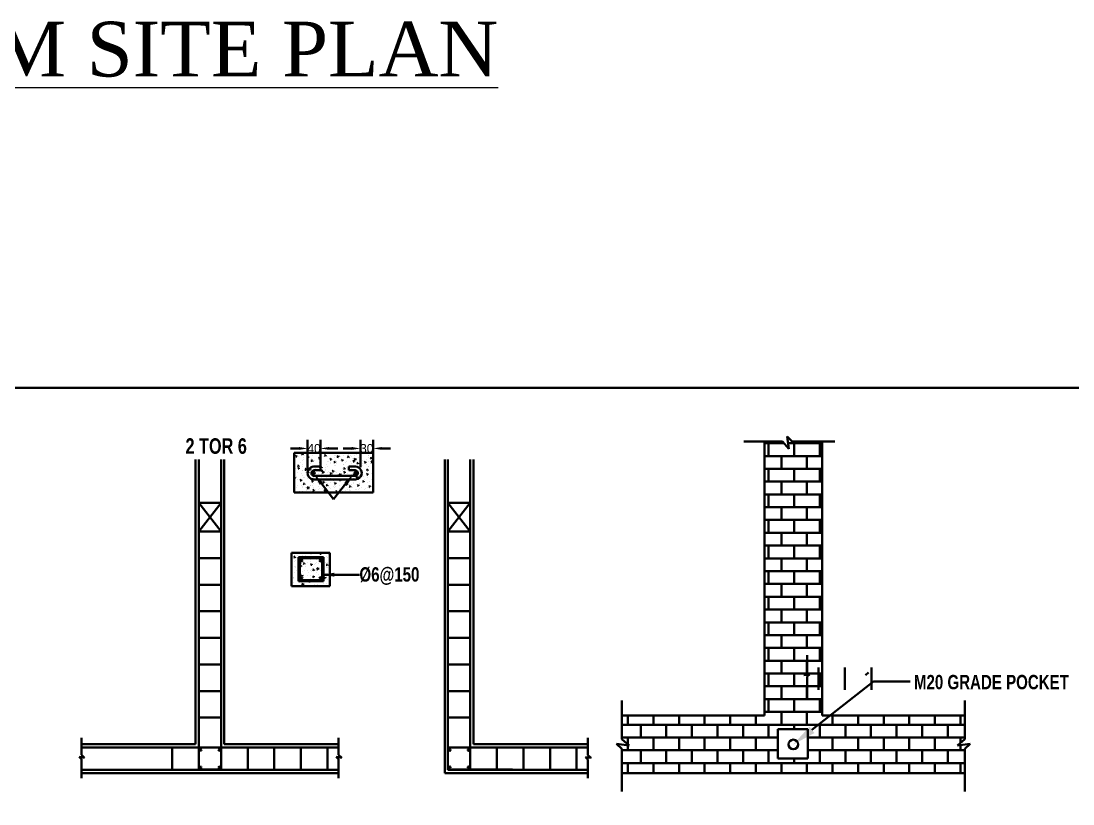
# Model space of a CAD drawing. Header units: metres. Extents: x 3592 to 3825, y 373 to 546.
# Drawn here: x 3645.38 to 3660.73, y 464.42 to 475.85 of the extents above; entities that cross this region are included whole.
import ezdxf

# ---------------------------------------------------------------- set-up
doc = ezdxf.new("R2010")
doc.units = ezdxf.units.M
doc.styles.add('ANAND', font='times.ttf')
doc.styles.get("Standard").update_dxf_attribs({"font": 'arial.ttf'})
doc.styles.add('t8', font='arialbd.ttf')

# ---------------------------------------------------------------- blocks, each defined once
blk = doc.blocks.new('RGHG')
at = {"color": 0, "lineweight": 40}
for p, q in [((286394.95, 37308.01), (286394.29, 37312.8)), ((286394.29, 37312.8), (286396.25, 37310.79)), ((286207.27, 37308.17), (286203.96, 37308.17)), ((286210.58, 37299.93), (286210.58, 37311.48)), ((286215.49, 37300.94), (286215.49, 37311.48)), ((286218.8, 37308.17), (286222.1, 37308.17)), ((286227.47, 37308.17), (286224.16, 37308.17)), ((286230.78, 37300.94), (286230.78, 37311.48)), ((286235.69, 37299.93), (286235.69, 37311.48)), ((286239, 37308.17), (286242.3, 37308.17)), ((286377.72, 37310.79), (286392.55, 37310.79)), ((286385.64, 37310.79), (286385.64, 37205.82)), ((286385.64, 37310.17), (286393.09, 37310.17)), ((286387.19, 37305.27), (286387.19, 37310.17)), ((286392.09, 37310.17), (286392.09, 37310.79)), ((286392.55, 37310.79), (286394.95, 37308.01)), ((286394.65, 37310.17), (286407.69, 37310.17)), ((286396.25, 37310.79), (286412.62, 37310.79)), ((286396.99, 37305.27), (286396.99, 37310.17)), ((286401.89, 37310.17), (286401.89, 37310.79)), ((286406.79, 37305.27), (286406.79, 37310.17)), ((286407.69, 37310.79), (286407.69, 37205.82)), ((286205.42, 37291.32), (286205.42, 37306.52)), ((286205.42, 37306.52), (286235.69, 37306.52)), ((286205.45, 37304.81), (286205.45, 37304.81)), ((286205.77, 37305.54), (286205.77, 37305.54)), ((286206.05, 37305.08), (286206.34, 37305.43)), ((286206.05, 37305.08), (286206.41, 37305.05)), ((286206.41, 37305.02), (286206.34, 37305.4)), ((286206.99, 37305.01), (286206.99, 37305.01)), ((286207.89, 37305.99), (286207.89, 37305.99)), ((286208.3, 37305.93), (286208.73, 37306.09)), ((286208.3, 37305.93), (286208.6, 37305.72)), ((286208.6, 37305.7), (286208.73, 37306.07)), ((286208.91, 37305.97), (286208.91, 37305.97)), ((286208.95, 37304.74), (286208.95, 37304.74)), ((286209.31, 37305.31), (286209.31, 37305.31)), ((286210.44, 37304.69), (286210.74, 37305.05)), ((286210.44, 37304.69), (286210.81, 37304.66)), ((286210.81, 37304.63), (286210.74, 37305.02)), ((286211.93, 37304.32), (286211.93, 37304.32)), ((286212.53, 37305.36), (286212.53, 37305.36)), ((286214.84, 37304.31), (286215.13, 37304.66)), ((286214.84, 37304.31), (286215.2, 37304.28)), ((286215.12, 37304.78), (286215.12, 37304.78)), ((286215.2, 37304.25), (286215.13, 37304.63)), ((286216.41, 37306.4), (286216.41, 37306.4)), ((286217.03, 37306.33), (286217.03, 37306.33)), ((286217.1, 37305.44), (286217.53, 37305.6)), ((286217.1, 37305.44), (286217.4, 37305.23)), ((286217.4, 37305.2), (286217.53, 37305.57)), ((286217.7, 37305.57), (286217.7, 37305.57)), ((286218.26, 37305.21), (286218.26, 37305.21)), ((286219.23, 37303.92), (286219.52, 37304.28)), ((286219.29, 37304.42), (286219.29, 37304.42)), ((286219.6, 37303.86), (286219.52, 37304.25)), ((286219.68, 37306.26), (286219.68, 37306.26)), ((286220.82, 37304.63), (286220.82, 37304.63)), ((286220.97, 37305.43), (286220.97, 37305.43)), ((286221.35, 37305.61), (286221.35, 37305.61)), ((286221.86, 37304.9), (286222.33, 37305.39)), ((286221.86, 37304.9), (286222.4, 37304.81)), ((286222.4, 37304.79), (286222.33, 37305.37)), ((286222.95, 37306.12), (286222.95, 37306.12)), ((286223.14, 37304.93), (286223.14, 37304.93)), ((286224.24, 37305.3), (286224.24, 37305.3)), ((286224.54, 37306.06), (286224.54, 37306.06)), ((286225.9, 37304.95), (286226.33, 37305.11)), ((286225.9, 37304.95), (286226.21, 37304.74)), ((286226.21, 37304.71), (286226.33, 37305.08)), ((286226.22, 37305.98), (286226.22, 37305.98)), ((286226.56, 37304.15), (286226.56, 37304.15)), ((286227.01, 37305.44), (286227.01, 37305.44)), ((286227.51, 37305.16), (286227.51, 37305.16)), ((286227.61, 37304.46), (286227.61, 37304.46)), ((286227.68, 37306.5), (286227.68, 37306.5)), ((286228.4, 37303.88), (286228.87, 37304.38)), ((286228.54, 37305.64), (286228.54, 37305.64)), ((286228.94, 37303.77), (286228.87, 37304.36)), ((286229.49, 37305.84), (286229.49, 37305.84)), ((286230.14, 37304.77), (286230.14, 37304.77)), ((286230.7, 37304.85), (286230.7, 37304.85)), ((286230.78, 37305.02), (286230.78, 37305.02)), ((286233.71, 37305.38), (286233.71, 37305.38)), ((286233.88, 37305.31), (286233.88, 37305.31)), ((286234.05, 37304.88), (286234.05, 37304.88)), ((286234.65, 37304.24), (286234.65, 37304.24)), ((286234.71, 37304.46), (286235.14, 37304.62)), ((286234.71, 37304.46), (286235.01, 37304.25)), ((286235.01, 37304.22), (286235.14, 37304.59)), ((286235.69, 37306.52), (286235.69, 37291.32)), ((286385.64, 37305.27), (286407.69, 37305.27)), ((286392.09, 37300.37), (286392.09, 37305.27)), ((286401.89, 37300.37), (286401.89, 37305.27)), ((286167.62, 37194.88), (286167.62, 37303.91)), ((286168.85, 37193.65), (286168.85, 37303.91)), ((286177.42, 37193.65), (286177.42, 37303.91)), ((286178.65, 37194.88), (286178.65, 37303.91)), ((286205.62, 37301.46), (286205.62, 37301.46)), ((286205.69, 37303.5), (286205.69, 37303.5)), ((286206.08, 37300.48), (286206.08, 37300.48)), ((286206.81, 37301.49), (286207.23, 37301.65)), ((286206.81, 37301.49), (286207.11, 37301.28)), ((286206.9, 37300.47), (286207.19, 37300.82)), ((286206.9, 37300.47), (286207.26, 37300.44)), ((286207.11, 37301.25), (286207.23, 37301.62)), ((286207.26, 37300.41), (286207.19, 37300.79)), ((286207.46, 37300.43), (286207.46, 37300.43)), ((286207.69, 37302.9), (286207.69, 37302.9)), ((286208.65, 37303.56), (286208.65, 37303.56)), ((286208.7, 37301.09), (286208.7, 37301.09)), ((286208.77, 37301.89), (286208.77, 37301.89)), ((286208.84, 37303.93), (286208.84, 37303.93)), ((286209.59, 37299.94), (286210.07, 37300.44)), ((286209.95, 37300.99), (286209.95, 37300.99)), ((286210.14, 37299.84), (286210.07, 37300.42)), ((286210.73, 37300.29), (286210.73, 37300.29)), ((286211.29, 37300.09), (286211.59, 37300.44)), ((286211.49, 37301.19), (286211.49, 37301.19)), ((286211.56, 37303.41), (286211.56, 37303.41)), ((286211.66, 37300.03), (286211.59, 37300.41)), ((286211.78, 37300.24), (286211.78, 37300.24)), ((286211.86, 37302.28), (286211.86, 37302.28)), ((286211.92, 37303.42), (286211.92, 37303.42)), ((286211.95, 37303.46), (286212.38, 37303.63)), ((286211.95, 37303.46), (286212.26, 37303.26)), ((286212.26, 37303.23), (286212.38, 37303.6)), ((286212.27, 37301.7), (286212.27, 37301.7)), ((286213.01, 37301.25), (286215.49, 37301.25)), ((286213.1, 37303.61), (286213.1, 37303.61)), ((286213.74, 37300.36), (286213.74, 37300.36)), ((286213.81, 37301.5), (286213.81, 37301.5)), ((286214, 37300.15), (286214, 37300.15)), ((286214.97, 37300.7), (286214.97, 37300.7)), ((286215.04, 37302.74), (286215.04, 37302.74)), ((286215.19, 37303.28), (286215.19, 37303.28)), ((286215.42, 37303.91), (286215.42, 37303.91)), ((286215.49, 37301.25), (286215.49, 37299.79)), ((286215.61, 37301), (286216.04, 37301.16)), ((286215.61, 37301), (286215.91, 37300.79)), ((286215.85, 37302.32), (286215.85, 37302.32)), ((286215.91, 37300.76), (286216.04, 37301.13)), ((286217.31, 37300.97), (286217.31, 37300.97)), ((286217.67, 37302.01), (286217.67, 37302.01)), ((286218.11, 37301.13), (286218.11, 37301.13)), ((286218.19, 37303.17), (286218.19, 37303.17)), ((286218.46, 37303.14), (286218.46, 37303.14)), ((286219.21, 37302.21), (286219.21, 37302.21)), ((286219.23, 37303.92), (286219.6, 37303.89)), ((286219.42, 37302.93), (286219.42, 37302.93)), ((286220.76, 37302.97), (286221.18, 37303.14)), ((286220.76, 37302.97), (286221.06, 37302.77)), ((286220.89, 37301.58), (286220.89, 37301.58)), ((286221.06, 37302.74), (286221.18, 37303.11)), ((286221.21, 37301.53), (286221.21, 37301.53)), ((286221.28, 37303.57), (286221.28, 37303.57)), ((286221.53, 37302.52), (286221.53, 37302.52)), ((286221.73, 37303.01), (286221.73, 37303.01)), ((286222.99, 37303.54), (286222.99, 37303.54)), ((286223.62, 37303.54), (286223.92, 37303.89)), ((286223.62, 37303.54), (286223.99, 37303.51)), ((286223.78, 37300.61), (286223.78, 37300.61)), ((286223.99, 37303.48), (286223.92, 37303.86)), ((286224.39, 37301.99), (286224.39, 37301.99)), ((286224.41, 37300.51), (286224.84, 37300.67)), ((286224.41, 37300.51), (286224.72, 37300.3)), ((286224.46, 37304.03), (286224.46, 37304.03)), ((286224.46, 37302.2), (286224.46, 37302.2)), ((286224.72, 37300.27), (286224.84, 37300.64)), ((286225, 37302.87), (286225, 37302.87)), ((286225.32, 37300.81), (286225.32, 37300.81)), ((286225.4, 37303.02), (286225.4, 37303.02)), ((286226.37, 37301.25), (286226.37, 37299.79)), ((286228.86, 37301.25), (286226.37, 37301.25)), ((286226.93, 37303.23), (286226.93, 37303.23)), ((286227.46, 37300.38), (286227.46, 37300.38)), ((286227.53, 37302.42), (286227.53, 37302.42)), ((286227.64, 37301.12), (286227.64, 37301.12)), ((286228.02, 37303.16), (286228.31, 37303.51)), ((286228.02, 37303.16), (286228.38, 37303.12)), ((286228.03, 37302.81), (286228.03, 37302.81)), ((286228.27, 37302.73), (286228.27, 37302.73)), ((286228.38, 37303.1), (286228.31, 37303.48)), ((286228.4, 37303.88), (286228.94, 37303.8)), ((286229.25, 37303.53), (286229.25, 37303.53)), ((286229.56, 37302.48), (286229.99, 37302.65)), ((286229.56, 37302.48), (286229.86, 37302.28)), ((286229.86, 37302.25), (286229.99, 37302.62)), ((286230.37, 37300.67), (286230.37, 37300.67)), ((286230.55, 37300.77), (286230.55, 37300.77)), ((286230.63, 37302.81), (286230.63, 37302.81)), ((286231.51, 37301.62), (286231.51, 37301.62)), ((286231.54, 37302.59), (286231.54, 37302.59)), ((286231.6, 37303.42), (286231.6, 37303.42)), ((286232.41, 37302.77), (286232.71, 37303.12)), ((286232.41, 37302.77), (286232.78, 37302.74)), ((286232.78, 37302.71), (286232.71, 37303.09)), ((286233.04, 37301.83), (286233.04, 37301.83)), ((286233.12, 37304.04), (286233.12, 37304.04)), ((286233.22, 37300.02), (286233.64, 37300.18)), ((286233.52, 37299.78), (286233.64, 37300.15)), ((286233.73, 37301.23), (286233.73, 37301.23)), ((286233.81, 37303.27), (286233.81, 37303.27)), ((286233.94, 37301.28), (286233.94, 37301.28)), ((286234.81, 37302.45), (286234.81, 37302.45)), ((286234.93, 37302.87), (286235.41, 37303.37)), ((286234.93, 37302.87), (286235.48, 37302.78)), ((286235.18, 37304.04), (286235.18, 37304.04)), ((286235.36, 37302.13), (286235.36, 37302.13)), ((286235.48, 37302.76), (286235.41, 37303.34)), ((286263.11, 37183.85), (286263.11, 37303.91)), ((286264.34, 37185.07), (286264.34, 37303.91)), ((286272.91, 37193.65), (286272.91, 37303.91)), ((286274.14, 37194.88), (286274.14, 37303.91)), ((286385.64, 37300.37), (286407.69, 37300.37)), ((286387.19, 37295.47), (286387.19, 37300.37)), ((286396.99, 37295.47), (286396.99, 37300.37)), ((286406.79, 37295.47), (286406.79, 37300.37)), ((286205.42, 37297.09), (286205.74, 37297.21)), ((286205.42, 37296.98), (286205.62, 37296.84)), ((286205.47, 37297.38), (286205.47, 37297.38)), ((286205.48, 37299.74), (286205.48, 37299.74)), ((286205.55, 37299.42), (286205.55, 37299.42)), ((286205.62, 37296.81), (286205.74, 37297.18)), ((286206.24, 37297.31), (286206.24, 37297.31)), ((286206.6, 37299.13), (286206.6, 37299.13)), ((286206.73, 37296.16), (286206.73, 37296.16)), ((286207.75, 37295.86), (286208.04, 37296.21)), ((286208.11, 37295.8), (286208.04, 37296.19)), ((286208.26, 37296.36), (286208.26, 37296.36)), ((286208.34, 37298.58), (286208.34, 37298.58)), ((286208.62, 37297.81), (286208.62, 37297.81)), ((286208.69, 37299.85), (286208.69, 37299.85)), ((286208.75, 37299.61), (286208.75, 37299.61)), ((286208.94, 37296.99), (286208.94, 37296.99)), ((286209.51, 37297.18), (286209.51, 37297.18)), ((286209.59, 37299.94), (286210.14, 37299.86)), ((286209.87, 37298.78), (286209.87, 37298.78)), ((286210.17, 37299.74), (286210.17, 37299.74)), ((286210.46, 37299.02), (286210.89, 37299.19)), ((286210.46, 37299.02), (286210.77, 37298.82)), ((286210.58, 37296.67), (286210.58, 37296.67)), ((286210.77, 37298.79), (286210.89, 37299.16)), ((286211.29, 37300.09), (286211.66, 37300.05)), ((286211.64, 37296.17), (286211.64, 37296.17)), ((286211.71, 37298.21), (286211.71, 37298.21)), ((286212.02, 37299.47), (286212.02, 37299.47)), ((286212.19, 37299.08), (286212.19, 37299.08)), ((286212.51, 37297.6), (286212.51, 37297.6)), ((286229.09, 37296.32), (286212.77, 37296.32)), ((286212.78, 37297.04), (286212.78, 37297.04)), ((286215.49, 37299.79), (286213.06, 37299.79)), ((286213.15, 37297.67), (286228.71, 37297.67)), ((286214.12, 37296.56), (286214.55, 37296.72)), ((286214.12, 37296.56), (286214.42, 37296.35)), ((286214.42, 37296.32), (286214.55, 37296.69)), ((286214.45, 37297.18), (286214.45, 37297.18)), ((286214.82, 37296.63), (286214.82, 37296.63)), ((286214.89, 37298.66), (286214.89, 37298.66)), ((286215.29, 37299.33), (286215.29, 37299.33)), ((286215.69, 37299.7), (286215.98, 37300.05)), ((286215.69, 37299.7), (286216.05, 37299.67)), ((286216.05, 37299.64), (286215.98, 37300.02)), ((286215.98, 37297.38), (286215.98, 37297.38)), ((286216.05, 37296.9), (286216.05, 37296.9)), ((286216.06, 37299.59), (286216.06, 37299.59)), ((286216.08, 37298.21), (286216.08, 37298.21)), ((286216.13, 37298.93), (286216.61, 37299.43)), ((286216.13, 37298.93), (286216.68, 37298.85)), ((286216.68, 37298.82), (286216.61, 37299.4)), ((286217.27, 37300.01), (286217.27, 37300.01)), ((286217.6, 37299.79), (286217.6, 37299.79)), ((286217.96, 37297.06), (286217.96, 37297.06)), ((286218.04, 37299.1), (286218.04, 37299.1)), ((286218.3, 37297.68), (286218.3, 37297.68)), ((286218.56, 37299.19), (286218.56, 37299.19)), ((286219.27, 37298.53), (286219.69, 37298.7)), ((286219.27, 37298.53), (286219.57, 37298.33)), ((286219.32, 37296.76), (286219.32, 37296.76)), ((286219.57, 37298.3), (286219.69, 37298.67)), ((286219.65, 37298.83), (286219.65, 37298.83)), ((286219.92, 37300.1), (286219.92, 37300.1)), ((286220.08, 37299.32), (286220.37, 37299.67)), ((286220.08, 37299.32), (286220.45, 37299.29)), ((286220.45, 37299.26), (286220.37, 37299.64)), ((286220.54, 37299.88), (286220.54, 37299.88)), ((286221.06, 37297.45), (286221.06, 37297.45)), ((286221.13, 37299.49), (286221.13, 37299.49)), ((286221.83, 37299.05), (286221.83, 37299.05)), ((286222.17, 37298.19), (286222.17, 37298.19)), ((286222.59, 37296.62), (286222.59, 37296.62)), ((286222.67, 37297.92), (286223.15, 37298.41)), ((286222.67, 37297.92), (286223.21, 37297.83)), ((286222.92, 37296.06), (286223.35, 37296.23)), ((286223.21, 37297.81), (286223.15, 37298.39)), ((286223.23, 37299.44), (286223.23, 37299.44)), ((286223.23, 37295.83), (286223.35, 37296.2)), ((286223.71, 37298.39), (286223.71, 37298.39)), ((286223.81, 37299.74), (286223.81, 37299.74)), ((286224.24, 37297.91), (286224.24, 37297.91)), ((286224.31, 37299.95), (286224.31, 37299.95)), ((286224.42, 37296.28), (286224.42, 37296.28)), ((286224.47, 37298.93), (286224.77, 37299.28)), ((286224.47, 37298.93), (286224.84, 37298.9)), ((286224.84, 37298.87), (286224.77, 37299.26)), ((286225.1, 37298.91), (286225.1, 37298.91)), ((286225.86, 37296.49), (286225.86, 37296.49)), ((286226.03, 37298.7), (286226.03, 37298.7)), ((286226.37, 37299.79), (286228.8, 37299.79)), ((286226.54, 37296.4), (286226.54, 37296.4)), ((286226.8, 37300.05), (286226.8, 37300.05)), ((286227.08, 37299.6), (286227.08, 37299.6)), ((286227.31, 37296.3), (286227.31, 37296.3)), ((286227.38, 37298.34), (286227.38, 37298.34)), ((286228.07, 37298.04), (286228.5, 37298.2)), ((286228.07, 37298.04), (286228.37, 37297.83)), ((286228.28, 37296.79), (286228.28, 37296.79)), ((286228.37, 37298.78), (286228.37, 37298.78)), ((286228.37, 37297.81), (286228.5, 37298.18)), ((286229.13, 37296.35), (286229.13, 37296.35)), ((286229.21, 37296.9), (286229.68, 37297.4)), ((286229.21, 37296.9), (286229.75, 37296.82)), ((286229.75, 37296.79), (286229.68, 37297.38)), ((286229.82, 37296.99), (286229.82, 37296.99)), ((286229.9, 37299.21), (286229.9, 37299.21)), ((286230.12, 37297.01), (286230.12, 37297.01)), ((286230.35, 37299.46), (286230.35, 37299.46)), ((286230.4, 37296.69), (286230.4, 37296.69)), ((286230.48, 37298.73), (286230.48, 37298.73)), ((286231.43, 37299.41), (286231.43, 37299.41)), ((286231.64, 37298.64), (286231.64, 37298.64)), ((286232.14, 37297.3), (286232.14, 37297.3)), ((286232.4, 37296.21), (286232.4, 37296.21)), ((286233.22, 37300.02), (286233.52, 37299.81)), ((286233.26, 37298.16), (286233.56, 37298.52)), ((286233.26, 37298.16), (286233.63, 37298.13)), ((286233.63, 37298.1), (286233.56, 37298.49)), ((286233.58, 37297.15), (286233.58, 37297.15)), ((286233.62, 37299.32), (286233.62, 37299.32)), ((286233.66, 37299.19), (286233.66, 37299.19)), ((286233.69, 37297.62), (286233.69, 37297.62)), ((286233.75, 37299.72), (286233.75, 37299.72)), ((286234.91, 37298.5), (286234.91, 37298.5)), ((286235.16, 37296.28), (286235.16, 37296.28)), ((286206.34, 37293.36), (286206.34, 37293.36)), ((286206.65, 37293.94), (286206.65, 37293.94)), ((286207.75, 37295.86), (286208.11, 37295.83)), ((286208.31, 37294.05), (286208.31, 37294.05)), ((286208.47, 37293.73), (286208.47, 37293.73)), ((286208.54, 37295.77), (286208.54, 37295.77)), ((286208.68, 37293.33), (286208.68, 37293.33)), ((286208.97, 37294.58), (286209.4, 37294.74)), ((286208.97, 37294.58), (286209.28, 37294.37)), ((286208.97, 37294.25), (286208.97, 37294.25)), ((286209.28, 37294.35), (286209.4, 37294.72)), ((286209.61, 37293.22), (286209.61, 37293.22)), ((286210.41, 37292.96), (286210.88, 37293.46)), ((286210.41, 37292.96), (286210.95, 37292.88)), ((286210.95, 37292.85), (286210.88, 37293.44)), ((286211.23, 37292.34), (286211.23, 37292.34)), ((286211.49, 37292.09), (286211.49, 37292.09)), ((286211.56, 37294.13), (286211.56, 37294.13)), ((286211.58, 37293.91), (286211.58, 37293.91)), ((286212.14, 37295.48), (286212.44, 37295.83)), ((286212.14, 37295.48), (286212.51, 37295.45)), ((286212.26, 37293.95), (286212.26, 37293.95)), ((286212.51, 37295.42), (286212.44, 37295.8)), ((286212.63, 37292.11), (286213.06, 37292.28)), ((286212.63, 37292.11), (286212.93, 37291.91)), ((286212.76, 37292.55), (286212.76, 37292.55)), ((286212.84, 37294.76), (286212.84, 37294.76)), ((286212.88, 37293.08), (286212.88, 37293.08)), ((286212.93, 37291.88), (286213.06, 37292.25)), ((286213.72, 37292.6), (286213.72, 37292.6)), ((286214.37, 37294.96), (286214.37, 37294.96)), ((286214.67, 37292.55), (286214.67, 37292.55)), ((286214.74, 37294.59), (286214.74, 37294.59)), ((286214.85, 37293.77), (286214.85, 37293.77)), ((286215.08, 37292.85), (286215.08, 37292.85)), ((286215.83, 37294.56), (286215.83, 37294.56)), ((286215.86, 37294.7), (286220.55, 37288.71)), ((286216.15, 37292.95), (286216.15, 37292.95)), ((286216.54, 37295.09), (286216.83, 37295.45)), ((286216.54, 37295.09), (286216.9, 37295.06)), ((286216.69, 37295.27), (286216.69, 37295.27)), ((286216.9, 37295.03), (286216.83, 37295.42)), ((286216.94, 37291.95), (286217.42, 37292.45)), ((286217.3, 37293.21), (286217.3, 37293.21)), ((286217.49, 37291.84), (286217.42, 37292.42)), ((286217.78, 37294.09), (286218.2, 37294.25)), ((286217.78, 37294.09), (286218.08, 37293.88)), ((286217.81, 37292.98), (286217.81, 37292.98)), ((286217.89, 37295.02), (286217.89, 37295.02)), ((286218.08, 37293.85), (286218.2, 37294.22)), ((286218.12, 37293.63), (286218.12, 37293.63)), ((286218.95, 37293.36), (286218.95, 37293.36)), ((286219.4, 37295.17), (286219.4, 37295.17)), ((286219.42, 37292.81), (286219.42, 37292.81)), ((286220.48, 37293.56), (286220.48, 37293.56)), ((286225.24, 37294.7), (286220.55, 37288.71)), ((286220.56, 37295.78), (286220.56, 37295.78)), ((286220.87, 37293.83), (286220.87, 37293.83)), ((286220.91, 37293.37), (286220.91, 37293.37)), ((286220.93, 37294.71), (286221.22, 37295.06)), ((286220.93, 37294.71), (286221.3, 37294.68)), ((286220.98, 37295.41), (286220.98, 37295.41)), ((286221.3, 37294.65), (286221.22, 37295.03)), ((286221.39, 37293.49), (286221.39, 37293.49)), ((286222.1, 37295.98), (286222.1, 37295.98)), ((286222.69, 37292.67), (286222.69, 37292.67)), ((286222.8, 37293.87), (286222.8, 37293.87)), ((286222.92, 37296.06), (286223.23, 37295.86)), ((286222.97, 37295.78), (286222.97, 37295.78)), ((286224.09, 37293.83), (286224.09, 37293.83)), ((286224.16, 37295.87), (286224.16, 37295.87)), ((286224.44, 37294.44), (286224.44, 37294.44)), ((286224.66, 37293.36), (286224.66, 37293.36)), ((286225.32, 37294.33), (286225.62, 37294.68)), ((286225.32, 37294.33), (286225.69, 37294.29)), ((286225.69, 37294.26), (286225.62, 37294.65)), ((286225.96, 37292.53), (286225.96, 37292.53)), ((286226.58, 37293.6), (286227.01, 37293.76)), ((286226.58, 37293.6), (286226.88, 37293.39)), ((286226.59, 37292.16), (286226.59, 37292.16)), ((286226.67, 37294.38), (286226.67, 37294.38)), ((286226.78, 37292.3), (286226.78, 37292.3)), ((286226.88, 37293.36), (286227.01, 37293.73)), ((286227.16, 37292.22), (286227.16, 37292.22)), ((286227.23, 37294.26), (286227.23, 37294.26)), ((286227.93, 37293.22), (286227.93, 37293.22)), ((286228.01, 37295.05), (286228.01, 37295.05)), ((286228.21, 37294.58), (286228.21, 37294.58)), ((286228.91, 37292.47), (286228.91, 37292.47)), ((286229.23, 37292.39), (286229.23, 37292.39)), ((286229.72, 37293.94), (286230.01, 37294.29)), ((286229.72, 37293.94), (286230.08, 37293.91)), ((286230.08, 37293.88), (286230.01, 37294.26)), ((286230.25, 37292.61), (286230.25, 37292.61)), ((286230.33, 37294.65), (286230.33, 37294.65)), ((286230.35, 37292.91), (286230.35, 37292.91)), ((286230.53, 37294.88), (286230.53, 37294.88)), ((286231.2, 37293.08), (286231.2, 37293.08)), ((286231.58, 37295.67), (286231.58, 37295.67)), ((286231.73, 37295.57), (286232.15, 37295.74)), ((286231.73, 37295.57), (286232.03, 37295.37)), ((286232.03, 37295.34), (286232.15, 37295.71)), ((286232.5, 37292.26), (286232.5, 37292.26)), ((286232.78, 37292.98), (286232.78, 37292.98)), ((286233.44, 37293.07), (286233.44, 37293.07)), ((286233.51, 37295.11), (286233.51, 37295.11)), ((286233.92, 37293.52), (286233.92, 37293.52)), ((286234.11, 37293.56), (286234.41, 37293.91)), ((286234.11, 37293.56), (286234.48, 37293.52)), ((286234.32, 37293.18), (286234.32, 37293.18)), ((286234.39, 37295.39), (286234.39, 37295.39)), ((286234.48, 37293.5), (286234.41, 37293.88)), ((286234.47, 37292.94), (286234.47, 37292.94)), ((286235.38, 37293.11), (286235.69, 37293.23)), ((286235.38, 37293.11), (286235.69, 37292.9)), ((286235.67, 37296.07), (286235.67, 37296.07)), ((286235.69, 37292.87), (286235.69, 37292.88)), ((286385.64, 37295.47), (286407.69, 37295.47)), ((286392.09, 37290.57), (286392.09, 37295.47)), ((286401.89, 37290.57), (286401.89, 37295.47)), ((286235.69, 37291.32), (286205.42, 37291.32)), ((286206.58, 37291.37), (286206.58, 37291.37)), ((286207.36, 37291.83), (286207.36, 37291.83)), ((286208.39, 37291.7), (286208.39, 37291.7)), ((286208.65, 37291.32), (286208.89, 37291.61)), ((286208.94, 37291.32), (286208.89, 37291.58)), ((286210.15, 37291.99), (286210.15, 37291.99)), ((286216.94, 37291.95), (286217.49, 37291.86)), ((286220.83, 37291.33), (286220.83, 37291.33)), ((286221.19, 37291.45), (286221.19, 37291.45)), ((286221.43, 37291.62), (286221.86, 37291.79)), ((286221.43, 37291.62), (286221.74, 37291.42)), ((286221.74, 37291.39), (286221.86, 37291.76)), ((286223.21, 37291.68), (286223.21, 37291.68)), ((286223.85, 37291.32), (286223.96, 37291.43)), ((286223.97, 37291.32), (286223.96, 37291.41)), ((286224.01, 37291.79), (286224.01, 37291.79)), ((286225.06, 37291.96), (286225.06, 37291.96)), ((286385.64, 37290.57), (286407.69, 37290.57)), ((286387.19, 37285.67), (286387.19, 37290.57)), ((286396.99, 37285.67), (286396.99, 37290.57)), ((286406.79, 37285.67), (286406.79, 37290.57)), ((286168.85, 37276.35), (286177.42, 37287.37)), ((286168.85, 37287.37), (286177.42, 37276.35)), ((286177.42, 37287.37), (286168.85, 37287.37)), ((286168.85, 37287.37), (286168.85, 37276.35)), ((286177.42, 37276.35), (286177.42, 37287.37)), ((286264.34, 37276.35), (286272.91, 37287.37)), ((286264.34, 37287.37), (286272.91, 37276.35)), ((286272.91, 37287.37), (286264.34, 37287.37)), ((286264.34, 37287.37), (286264.34, 37276.35)), ((286272.91, 37276.35), (286272.91, 37287.37)), ((286385.64, 37285.67), (286407.69, 37285.67)), ((286392.09, 37280.77), (286392.09, 37285.67)), ((286401.89, 37280.77), (286401.89, 37285.67)), ((286385.64, 37280.77), (286407.69, 37280.77)), ((286387.19, 37275.87), (286387.19, 37280.77)), ((286396.99, 37275.87), (286396.99, 37280.77)), ((286406.79, 37275.87), (286406.79, 37280.77)), ((286168.85, 37276.35), (286177.42, 37276.35)), ((286264.34, 37276.35), (286272.91, 37276.35)), ((286385.64, 37275.87), (286407.69, 37275.87)), ((286392.09, 37270.97), (286392.09, 37275.87)), ((286401.89, 37270.97), (286401.89, 37275.87)), ((286204.36, 37268.24), (286219.14, 37268.24)), ((286204.36, 37255.39), (286204.36, 37268.24)), ((286205.38, 37267.97), (286205.38, 37267.97)), ((286208.38, 37268.05), (286208.38, 37268.05)), ((286209.21, 37267.97), (286209.21, 37267.97)), ((286210.93, 37268.17), (286210.99, 37268.24)), ((286210.93, 37268.17), (286211.29, 37268.13)), ((286211.29, 37268.1), (286211.27, 37268.24)), ((286215, 37268.17), (286215, 37268.17)), ((286215.32, 37267.78), (286215.62, 37268.13)), ((286215.69, 37267.72), (286215.62, 37268.1)), ((286219.14, 37268.24), (286219.14, 37255.39)), ((286385.64, 37270.97), (286407.69, 37270.97)), ((286387.19, 37266.07), (286387.19, 37270.97)), ((286396.99, 37266.07), (286396.99, 37270.97)), ((286406.79, 37266.07), (286406.79, 37270.97)), ((286168.85, 37266.16), (286177.42, 37266.16)), ((286204.81, 37267.44), (286204.81, 37267.44)), ((286205.32, 37266.57), (286205.75, 37266.73)), ((286205.32, 37266.57), (286205.62, 37266.36)), ((286205.5, 37264.85), (286205.5, 37264.85)), ((286205.58, 37266.89), (286205.58, 37266.89)), ((286205.62, 37266.33), (286205.75, 37266.7)), ((286206.07, 37265.35), (286206.07, 37265.35)), ((286206.67, 37267.15), (286206.67, 37267.15)), ((286207.08, 37266.58), (286216.63, 37266.58)), ((286207.08, 37257.32), (286207.08, 37266.58)), ((286207.56, 37266.15), (286207.56, 37257.58)), ((286207.56, 37266.15), (286216.14, 37266.15)), ((286207.56, 37264.16), (286207.68, 37264.29)), ((286207.56, 37263.93), (286207.75, 37263.91)), ((286207.6, 37265.55), (286207.6, 37265.55)), ((286207.68, 37267.77), (286207.68, 37267.77)), ((286207.75, 37263.88), (286207.68, 37264.26)), ((286208.13, 37264.4), (286208.13, 37264.4)), ((286208.65, 37267.83), (286208.65, 37267.83)), ((286208.65, 37265.28), (286208.65, 37265.28)), ((286208.72, 37267.32), (286208.72, 37267.32)), ((286208.97, 37264.1), (286209.4, 37264.27)), ((286208.97, 37264.1), (286209.28, 37263.9)), ((286209.28, 37263.87), (286209.4, 37264.24)), ((286209.92, 37265.86), (286209.92, 37265.86)), ((286209.94, 37267.01), (286209.94, 37267.01)), ((286210.7, 37264.58), (286210.7, 37264.58)), ((286211.7, 37265.01), (286211.7, 37265.01)), ((286211.74, 37265.67), (286211.74, 37265.67)), ((286211.78, 37263.56), (286212.07, 37263.91)), ((286211.82, 37267.71), (286211.82, 37267.71)), ((286211.92, 37267.69), (286211.92, 37267.69)), ((286212.14, 37263.5), (286212.07, 37263.88)), ((286212.18, 37263.95), (286212.18, 37263.95)), ((286213.21, 37266.87), (286213.21, 37266.87)), ((286213.71, 37264.15), (286213.71, 37264.15)), ((286213.97, 37264.44), (286213.97, 37264.44)), ((286214.12, 37266.08), (286214.32, 37266.15)), ((286214.12, 37266.08), (286214.42, 37265.87)), ((286214.42, 37265.84), (286214.53, 37266.15)), ((286214.85, 37264.09), (286214.85, 37264.09)), ((286214.93, 37266.13), (286214.93, 37266.13)), ((286215.19, 37267.55), (286215.19, 37267.55)), ((286215.27, 37265.62), (286215.27, 37265.62)), ((286215.32, 37267.78), (286215.69, 37267.75)), ((286216.03, 37264.46), (286216.03, 37264.46)), ((286216.14, 37266.15), (286216.14, 37257.58)), ((286216.48, 37266.73), (286216.48, 37266.73)), ((286216.63, 37266.58), (286216.63, 37257.32)), ((286216.74, 37264.28), (286216.74, 37264.28)), ((286217.24, 37264.3), (286217.24, 37264.3)), ((286217.64, 37266.88), (286217.64, 37266.88)), ((286218, 37264.52), (286218, 37264.52)), ((286218.07, 37266.56), (286218.07, 37266.56)), ((286218.46, 37267.42), (286218.46, 37267.42)), ((286218.84, 37266.24), (286218.84, 37266.24)), ((286264.34, 37266.16), (286272.91, 37266.16)), ((286385.64, 37266.07), (286407.69, 37266.07)), ((286392.09, 37261.17), (286392.09, 37266.07)), ((286401.89, 37261.17), (286401.89, 37266.07)), ((286204.38, 37260.72), (286204.38, 37260.72)), ((286204.45, 37262.94), (286204.45, 37262.94)), ((286204.56, 37263.78), (286204.56, 37263.78)), ((286205.36, 37260.77), (286205.36, 37260.77)), ((286205.43, 37262.81), (286205.43, 37262.81)), ((286205.99, 37263.14), (286205.99, 37263.14)), ((286206.02, 37262.44), (286206.02, 37262.44)), ((286206.24, 37261.59), (286206.24, 37261.59)), ((286206.7, 37261.03), (286206.7, 37261.03)), ((286207.56, 37262.94), (286208.03, 37263.42)), ((286207.56, 37262.92), (286208.09, 37262.84)), ((286207.56, 37259.69), (286207.91, 37259.83)), ((286208.09, 37262.81), (286208.03, 37263.39)), ((286208.31, 37263.44), (286208.31, 37263.44)), ((286208.36, 37260.29), (286208.36, 37260.29)), ((286208.5, 37261.2), (286208.5, 37261.2)), ((286208.57, 37263.24), (286208.57, 37263.24)), ((286209.51, 37261.45), (286209.51, 37261.45)), ((286209.6, 37263.05), (286209.6, 37263.05)), ((286210.56, 37261.54), (286210.56, 37261.54)), ((286210.8, 37260.62), (286210.8, 37260.62)), ((286211.59, 37261.59), (286211.59, 37261.59)), ((286211.67, 37263.63), (286211.67, 37263.63)), ((286211.78, 37263.56), (286212.14, 37263.53)), ((286211.93, 37260.91), (286211.93, 37260.91)), ((286212.1, 37261.74), (286212.1, 37261.74)), ((286212.63, 37261.64), (286213.06, 37261.8)), ((286212.63, 37261.64), (286212.93, 37261.43)), ((286212.78, 37261.31), (286212.78, 37261.31)), ((286212.93, 37261.4), (286213.06, 37261.77)), ((286213.17, 37263.66), (286213.17, 37263.66)), ((286214.07, 37260.49), (286214.07, 37260.49)), ((286214.09, 37261.91), (286214.56, 37262.4)), ((286214.09, 37261.91), (286214.63, 37261.82)), ((286214.42, 37262.04), (286214.42, 37262.04)), ((286214.63, 37261.8), (286214.56, 37262.38)), ((286214.7, 37260.01), (286214.7, 37260.01)), ((286214.78, 37262.05), (286214.78, 37262.05)), ((286215.51, 37261.52), (286215.51, 37261.52)), ((286216.05, 37261.17), (286216.05, 37261.17)), ((286216.22, 37259.81), (286230.5, 37259.81)), ((286216.68, 37260.14), (286216.68, 37260.14)), ((286217.34, 37260.35), (286217.34, 37260.35)), ((286217.78, 37263.61), (286218.21, 37263.78)), ((286217.78, 37263.61), (286218.08, 37263.41)), ((286217.85, 37260.44), (286217.85, 37260.44)), ((286217.92, 37262.48), (286217.92, 37262.48)), ((286218.08, 37263.38), (286218.21, 37263.75)), ((286218.21, 37260.34), (286218.21, 37260.34)), ((286218.29, 37262.55), (286218.29, 37262.55)), ((286219.08, 37262.13), (286219.08, 37262.13)), ((286385.64, 37261.17), (286407.69, 37261.17)), ((286387.19, 37256.27), (286387.19, 37261.17)), ((286396.99, 37256.27), (286396.99, 37261.17)), ((286406.79, 37256.27), (286406.79, 37261.17)), ((286168.85, 37255.98), (286177.42, 37255.98)), ((286204.54, 37256.03), (286204.54, 37256.03)), ((286204.79, 37259.68), (286204.79, 37259.68)), ((286205.02, 37258.47), (286205.02, 37258.47)), ((286205.08, 37258.61), (286205.08, 37258.61)), ((286205.21, 37256.69), (286205.21, 37256.69)), ((286205.28, 37258.73), (286205.28, 37258.73)), ((286216.63, 37257.32), (286207.08, 37257.32)), ((286207.34, 37256.7), (286207.34, 37256.7)), ((286207.56, 37259.61), (286207.79, 37259.46)), ((286207.56, 37257.75), (286216.14, 37257.75)), ((286207.79, 37259.43), (286207.91, 37259.8)), ((286208.11, 37256.64), (286208.11, 37256.64)), ((286208.23, 37259.33), (286208.53, 37259.69)), ((286208.23, 37259.33), (286208.6, 37259.3)), ((286208.35, 37257.12), (286208.35, 37257.12)), ((286208.36, 37255.94), (286208.84, 37256.44)), ((286208.36, 37255.94), (286208.91, 37255.85)), ((286208.43, 37259.16), (286208.43, 37259.16)), ((286208.6, 37259.27), (286208.53, 37259.66)), ((286208.91, 37255.83), (286208.84, 37256.41)), ((286208.88, 37256.91), (286208.88, 37256.91)), ((286208.95, 37259.12), (286208.95, 37259.12)), ((286210.49, 37259.32), (286210.49, 37259.32)), ((286211.14, 37257.19), (286211.47, 37257.32)), ((286211.14, 37257.19), (286211.44, 37256.99)), ((286211.2, 37257.21), (286211.2, 37257.21)), ((286211.44, 37256.96), (286211.57, 37257.32)), ((286211.52, 37259.55), (286211.52, 37259.55)), ((286211.56, 37258.2), (286211.56, 37258.2)), ((286211.68, 37257.25), (286211.68, 37257.25)), ((286212.63, 37258.95), (286212.92, 37259.3)), ((286212.63, 37258.95), (286212.99, 37258.92)), ((286212.81, 37259.63), (286212.81, 37259.63)), ((286212.99, 37258.89), (286212.92, 37259.27)), ((286213.15, 37255.91), (286213.15, 37255.91)), ((286214.55, 37255.94), (286214.55, 37255.94)), ((286214.63, 37257.97), (286214.63, 37257.97)), ((286214.83, 37258.06), (286214.83, 37258.06)), ((286215.25, 37257.87), (286215.25, 37257.87)), ((286216.63, 37259.3), (286216.71, 37259.33)), ((286216.63, 37259.04), (286216.71, 37259.31)), ((286216.72, 37256.52), (286216.72, 37256.52)), ((286217.02, 37258.57), (286217.31, 37258.92)), ((286217.02, 37258.57), (286217.39, 37258.53)), ((286217.31, 37255.81), (286217.31, 37255.81)), ((286217.39, 37258.5), (286217.31, 37258.89)), ((286217.7, 37256.37), (286217.7, 37256.37)), ((286217.77, 37258.41), (286217.77, 37258.41)), ((286218.1, 37257.92), (286218.1, 37257.92)), ((286218.83, 37258.48), (286218.83, 37258.48)), ((286218.92, 37258.23), (286218.92, 37258.23)), ((286264.34, 37255.98), (286272.91, 37255.98)), ((286385.64, 37256.27), (286407.69, 37256.27)), ((286392.09, 37251.36), (286392.09, 37256.27)), ((286401.89, 37251.36), (286401.89, 37256.27)), ((286219.14, 37255.39), (286204.36, 37255.39)), ((286204.92, 37255.39), (286204.98, 37255.46)), ((286204.99, 37255.39), (286204.98, 37255.43)), ((286211.37, 37255.48), (286211.37, 37255.48)), ((286214.99, 37255.51), (286214.99, 37255.51)), ((286215.34, 37255.39), (286215.38, 37255.42)), ((286215.38, 37255.39), (286215.38, 37255.4)), ((286385.64, 37251.36), (286407.69, 37251.36)), ((286387.19, 37246.46), (286387.19, 37251.36)), ((286396.99, 37246.46), (286396.99, 37251.36)), ((286406.79, 37246.46), (286406.79, 37251.36)), ((286168.85, 37245.79), (286177.42, 37245.79)), ((286264.34, 37245.79), (286272.91, 37245.79)), ((286385.64, 37246.46), (286407.69, 37246.46)), ((286392.09, 37241.56), (286392.09, 37246.46)), ((286401.89, 37241.56), (286401.89, 37246.46)), ((286385.64, 37241.56), (286407.69, 37241.56)), ((286387.19, 37236.66), (286387.19, 37241.56)), ((286396.99, 37236.66), (286396.99, 37241.56)), ((286406.79, 37236.66), (286406.79, 37241.56)), ((286385.64, 37236.66), (286407.69, 37236.66)), ((286392.09, 37231.76), (286392.09, 37236.66)), ((286401.89, 37231.76), (286401.89, 37236.66)), ((286168.85, 37235.61), (286177.42, 37235.61)), ((286264.34, 37235.61), (286272.91, 37235.61)), ((286385.64, 37231.76), (286407.69, 37231.76)), ((286387.19, 37226.86), (286387.19, 37231.76)), ((286396.99, 37226.86), (286396.99, 37231.76)), ((286406.79, 37226.86), (286406.79, 37231.76)), ((286401.96, 37229), (286401.96, 37222.41)), ((286168.85, 37225.43), (286177.42, 37225.43)), ((286264.34, 37225.43), (286272.91, 37225.43)), ((286385.64, 37226.86), (286407.69, 37226.86)), ((286392.09, 37221.96), (286392.09, 37226.86)), ((286401.89, 37221.96), (286401.89, 37226.86)), ((286406.26, 37224.29), (286406.26, 37215.72)), ((286416.44, 37224.29), (286416.44, 37215.72)), ((286426.62, 37224.29), (286426.62, 37215.72)), ((286385.64, 37221.96), (286407.69, 37221.96)), ((286387.19, 37217.06), (286387.19, 37221.96)), ((286396.99, 37217.06), (286396.99, 37221.96)), ((286400.72, 37221.34), (286402.85, 37221.63)), ((286402.85, 37221.63), (286401.96, 37220.76)), ((286401.96, 37220.76), (286401.96, 37213.49)), ((286406.79, 37217.06), (286406.79, 37221.96)), ((286425.51, 37222.41), (286424.27, 37221.34)), ((286385.64, 37217.06), (286407.69, 37217.06)), ((286392.09, 37212.16), (286392.09, 37217.06)), ((286401.89, 37212.16), (286401.89, 37217.06)), ((286401.96, 37219.06), (286401.96, 37212.47)), ((286168.85, 37215.24), (286177.42, 37215.24)), ((286264.34, 37215.24), (286272.91, 37215.24)), ((286264.34, 37212.71), (286264.34, 37185.07)), ((286330.92, 37211.63), (286330.92, 37196.79)), ((286385.64, 37212.16), (286407.69, 37212.16)), ((286387.19, 37207.26), (286387.19, 37212.16)), ((286396.99, 37207.26), (286396.99, 37212.16)), ((286406.79, 37207.26), (286406.79, 37212.16)), ((286462.4, 37211.63), (286462.4, 37196.79)), ((286168.85, 37205.06), (286177.42, 37205.06)), ((286264.34, 37205.06), (286272.91, 37205.06)), ((286385.64, 37205.82), (286330.92, 37205.82)), ((286333.29, 37202.36), (286333.29, 37205.82)), ((286343.09, 37202.36), (286343.09, 37205.82)), ((286352.89, 37202.36), (286352.89, 37205.82)), ((286362.69, 37202.36), (286362.69, 37205.82)), ((286372.49, 37202.36), (286372.49, 37205.82)), ((286382.29, 37202.36), (286382.29, 37205.82)), ((286385.64, 37207.26), (286407.69, 37207.26)), ((286392.09, 37202.36), (286392.09, 37207.26)), ((286401.89, 37202.36), (286401.89, 37207.26)), ((286407.69, 37205.82), (286462.4, 37205.82)), ((286411.69, 37202.36), (286411.69, 37205.82)), ((286421.49, 37202.36), (286421.49, 37205.82)), ((286431.3, 37202.36), (286431.3, 37205.82)), ((286441.1, 37202.36), (286441.1, 37205.82)), ((286450.9, 37202.36), (286450.9, 37205.82)), ((286460.7, 37202.36), (286460.7, 37205.82)), ((286330.92, 37202.36), (286462.4, 37202.36)), ((286338.19, 37197.46), (286338.19, 37202.36)), ((286347.99, 37197.46), (286347.99, 37202.36)), ((286357.79, 37197.46), (286357.79, 37202.36)), ((286367.59, 37197.46), (286367.59, 37202.36)), ((286377.39, 37197.46), (286377.39, 37202.36)), ((286387.19, 37197.46), (286387.19, 37202.36)), ((286390.74, 37200.7), (286402.28, 37200.7)), ((286390.74, 37189.36), (286390.74, 37200.7)), ((286396.99, 37200.7), (286396.99, 37202.36)), ((286402.28, 37200.7), (286402.28, 37189.36)), ((286406.79, 37197.46), (286406.79, 37202.36)), ((286416.59, 37197.46), (286416.59, 37202.36)), ((286426.39, 37197.46), (286426.39, 37202.36)), ((286436.2, 37197.46), (286436.2, 37202.36)), ((286446, 37197.46), (286446, 37202.36)), ((286455.8, 37197.46), (286455.8, 37202.36)), ((286123.91, 37197.37), (286123.91, 37190.78)), ((286222.45, 37197.37), (286222.45, 37190.78)), ((286317.94, 37197.33), (286317.94, 37190.73)), ((286330.92, 37197.46), (286390.74, 37197.46)), ((286330.92, 37196.79), (286333.71, 37194.4)), ((286333.29, 37194.77), (286333.29, 37197.46)), ((286343.09, 37192.56), (286343.09, 37197.46)), ((286352.89, 37192.56), (286352.89, 37197.46)), ((286362.69, 37192.56), (286362.69, 37197.46)), ((286372.49, 37192.56), (286372.49, 37197.46)), ((286382.29, 37192.56), (286382.29, 37197.46)), ((286402.28, 37197.46), (286462.4, 37197.46)), ((286411.69, 37192.56), (286411.69, 37197.46)), ((286421.49, 37192.56), (286421.49, 37197.46)), ((286431.3, 37192.56), (286431.3, 37197.46)), ((286441.1, 37192.56), (286441.1, 37197.46)), ((286450.9, 37192.56), (286450.9, 37197.46)), ((286462.4, 37196.79), (286459.62, 37194.4)), ((286460.7, 37195.33), (286460.7, 37197.46)), ((286167.62, 37194.88), (286123.82, 37194.88)), ((286168.85, 37193.65), (286123.82, 37193.65)), ((286158.66, 37193.65), (286158.66, 37185.07)), ((286168.85, 37193.65), (286168.85, 37185.07)), ((286168.85, 37193.65), (286177.42, 37193.65)), ((286177.42, 37193.65), (286222.45, 37193.65)), ((286177.42, 37193.65), (286177.42, 37185.07)), ((286178.65, 37194.88), (286222.45, 37194.88)), ((286187.61, 37193.65), (286187.61, 37185.07)), ((286197.79, 37193.65), (286197.79, 37185.07)), ((286207.97, 37193.65), (286207.97, 37185.07)), ((286218.16, 37193.65), (286218.16, 37185.07)), ((286264.34, 37193.65), (286272.91, 37193.65)), ((286272.91, 37193.65), (286317.94, 37193.65)), ((286272.91, 37193.65), (286272.91, 37185.07)), ((286274.14, 37194.88), (286317.94, 37194.88)), ((286283.1, 37193.65), (286283.1, 37185.07)), ((286293.28, 37193.65), (286293.28, 37185.07)), ((286303.46, 37193.65), (286303.46, 37185.07)), ((286313.65, 37193.65), (286313.65, 37185.07)), ((286333.71, 37194.4), (286328.91, 37195.05)), ((286328.91, 37195.05), (286330.92, 37193.1)), ((286330.92, 37193.1), (286330.92, 37176.73)), ((286330.92, 37192.56), (286390.74, 37192.56)), ((286333.29, 37192.56), (286333.29, 37194.46)), ((286338.19, 37187.66), (286338.19, 37192.56)), ((286347.99, 37187.66), (286347.99, 37192.56)), ((286357.79, 37187.66), (286357.79, 37192.56)), ((286367.59, 37187.66), (286367.59, 37192.56)), ((286377.39, 37187.66), (286377.39, 37192.56)), ((286387.19, 37187.66), (286387.19, 37192.56)), ((286402.28, 37192.56), (286462.4, 37192.56)), ((286406.79, 37187.66), (286406.79, 37192.56)), ((286416.59, 37187.66), (286416.59, 37192.56)), ((286426.39, 37187.66), (286426.39, 37192.56)), ((286436.2, 37187.66), (286436.2, 37192.56)), ((286446, 37187.66), (286446, 37192.56)), ((286455.8, 37187.66), (286455.8, 37192.56)), ((286459.62, 37194.4), (286464.41, 37195.05)), ((286460.7, 37192.56), (286460.7, 37194.55)), ((286464.41, 37195.05), (286462.4, 37193.1)), ((286462.4, 37193.1), (286462.4, 37176.73)), ((286125.15, 37189.72), (286123.02, 37190.01)), ((286123.02, 37190.01), (286123.91, 37189.14)), ((286123.91, 37190.78), (286125.15, 37189.72)), ((286123.91, 37189.14), (286123.91, 37181.86)), ((286223.69, 37189.72), (286221.56, 37190.01)), ((286221.56, 37190.01), (286222.45, 37189.14)), ((286222.45, 37190.78), (286223.69, 37189.72)), ((286222.45, 37189.14), (286222.45, 37181.86)), ((286319.18, 37189.67), (286317.05, 37189.96)), ((286317.05, 37189.96), (286317.94, 37189.09)), ((286317.94, 37190.73), (286319.18, 37189.67)), ((286317.94, 37189.09), (286317.94, 37181.82)), ((286330.92, 37187.66), (286462.4, 37187.66)), ((286333.29, 37183.77), (286333.29, 37187.66)), ((286343.09, 37183.77), (286343.09, 37187.66)), ((286352.89, 37183.77), (286352.89, 37187.66)), ((286362.69, 37183.77), (286362.69, 37187.66)), ((286372.49, 37183.77), (286372.49, 37187.66)), ((286382.29, 37183.77), (286382.29, 37187.66)), ((286402.28, 37189.36), (286390.74, 37189.36)), ((286392.09, 37183.77), (286392.09, 37187.66)), ((286396.99, 37187.66), (286396.99, 37189.36)), ((286401.89, 37183.77), (286401.89, 37187.66)), ((286411.69, 37183.77), (286411.69, 37187.66)), ((286421.49, 37183.77), (286421.49, 37187.66)), ((286431.3, 37183.77), (286431.3, 37187.66)), ((286441.1, 37183.77), (286441.1, 37187.66)), ((286450.9, 37183.77), (286450.9, 37187.66)), ((286460.7, 37183.77), (286460.7, 37187.66)), ((286222.45, 37185.07), (286123.82, 37185.07)), ((286222.45, 37183.85), (286123.82, 37183.85)), ((286168.85, 37185.24), (286177.42, 37185.24)), ((286317.94, 37183.85), (286263.11, 37183.85)), ((286264.34, 37185.24), (286289.06, 37185.24)), ((286317.94, 37185.07), (286264.34, 37185.07)), ((286462.4, 37183.77), (286330.92, 37183.77))]:
    blk.add_line(p, q, dxfattribs=at)
at = {"color": 0, "linetype": 'ByBlock', "lineweight": 40}
blk.add_lwpolyline([(286083.35, 36993.59), (286517.28, 36993.59), (286517.28, 37331.41), (286083.35, 37331.41)], close=True, dxfattribs=at)
at = {"color": 0, "lineweight": 40}
blk.add_lwpolyline([(286403.8, 37200.39), (286427.36, 37218.86), (286441.46, 37218.86)], dxfattribs=at)
for centre, radius, start, end in [((286213.05, 37298.79), 2.47, 90.9135, 273.7934), ((286228.82, 37298.79), 2.47, 266.2066, 89.0865), ((286213.1, 37298.73), 1.06, 92.1747, 272.4307), ((286212.93, 37298.71), 0.383, 90, 270), ((286212.93, 37298.71), 0.383, 270, 90), ((286228.93, 37298.71), 0.383, 90, 270), ((286228.76, 37298.73), 1.06, 267.5693, 87.8253), ((286228.93, 37298.71), 0.383, 270, 90), ((286208.28, 37265.2), 0.306, 0, 180), ((286208.28, 37265.2), 0.306, 180, 0), ((286215.42, 37265.2), 0.306, 0, 180), ((286215.42, 37265.2), 0.306, 180, 0), ((286208.28, 37258.53), 0.306, 0, 180), ((286208.28, 37258.53), 0.306, 180, 0), ((286215.42, 37258.53), 0.306, 0, 180), ((286215.42, 37258.53), 0.306, 180, 0), ((286396.66, 37194.8), 1.84, 0, 180), ((286169.56, 37192.7), 0.306, 0, 180), ((286169.56, 37192.7), 0.306, 180, 0), ((286176.71, 37192.7), 0.306, 0, 180), ((286176.71, 37192.7), 0.306, 180, 0), ((286265.05, 37192.7), 0.306, 0, 180), ((286265.05, 37192.7), 0.306, 180, 0), ((286272.2, 37192.7), 0.306, 0, 180), ((286272.2, 37192.7), 0.306, 180, 0), ((286396.66, 37194.8), 1.84, 180, 0), ((286169.56, 37186.02), 0.306, 0, 180), ((286169.56, 37186.02), 0.306, 180, 0), ((286176.71, 37186.02), 0.306, 0, 180), ((286176.71, 37186.02), 0.306, 180, 0), ((286265.05, 37186.02), 0.306, 0, 180), ((286265.05, 37186.02), 0.306, 180, 0), ((286272.2, 37186.02), 0.306, 0, 180), ((286272.2, 37186.02), 0.306, 180, 0)]:
    blk.add_arc(centre, radius, start, end, dxfattribs=at)
for points in [[(286207.27, 37308.73), (286207.27, 37307.62), (286210.58, 37308.17)], [(286218.8, 37308.73), (286218.8, 37307.62), (286215.49, 37308.17)], [(286227.47, 37308.73), (286227.47, 37307.62), (286230.78, 37308.17)], [(286239, 37308.73), (286239, 37307.62), (286235.69, 37308.17)], [(286215.24, 37294.21), (286212.99, 37298.33), (286216.45, 37295.16)], [(286225.86, 37294.21), (286228.11, 37298.33), (286224.64, 37295.16)], [(286220.86, 37259.04), (286216.22, 37259.81), (286220.86, 37260.58)], [(286404.75, 37199.17), (286396.51, 37194.68), (286402.84, 37201.6)]]:
    blk.add_solid(points, dxfattribs=at)
at = {"color": 0, "linetype": 'Continuous', "lineweight": 40, "style": 't8', "width": 0.75}
for s, height, p in [('2 TOR 6', 5.94, (286163.78, 37306.12)), ('%%C6@150', 5.513, (286230.43, 37257.16)), ('M20 GRADE POCKET', 5.5131, (286442.87, 37215.92))]:
    blk.add_text(s, height=height, dxfattribs=at).set_placement(p)
at = {"color": 0, "lineweight": 40, "char_height": 3.308, "attachment_point": 5}
for s, insert in [('\\A1;40', (286213.03, 37308.17)), ('\\A1;30', (286233.23, 37308.17))]:
    blk.add_mtext(s, dxfattribs=dict(at, insert=insert))

msp = doc.modelspace()

# ---------------------------------------------------------------- linework, layer by layer
at = {"extrusion": (-4.12703e-05, 0, 1), "elevation": -0.14911}
msp.add_lwpolyline([(3627.83337, 470.49794), (3627.83337, 457.62569), (3687.7044, 457.62569), (3687.7044, 470.49794)], close=True, dxfattribs=at)

# ---------------------------------------------------------------- block references
at = {"extrusion": (-4.12703e-05, -0.000191955, 1), "xscale": 0.0381040884804032, "yscale": 0.0381040884804032, "zscale": 0.0381040884804032}
msp.add_blockref('RGHG', (-7256.23421, -951.98126, -0.23942), dxfattribs=at)

# ---------------------------------------------------------------- texts
at = {"insert": (3646.01435, 475.43519), "char_height": 0.8, "attachment_point": 5, "style": 'ANAND'}
msp.add_mtext('{\\LSTILT CUM SITE PLAN}', dxfattribs=at)

doc.saveas('drawing.dxf')
